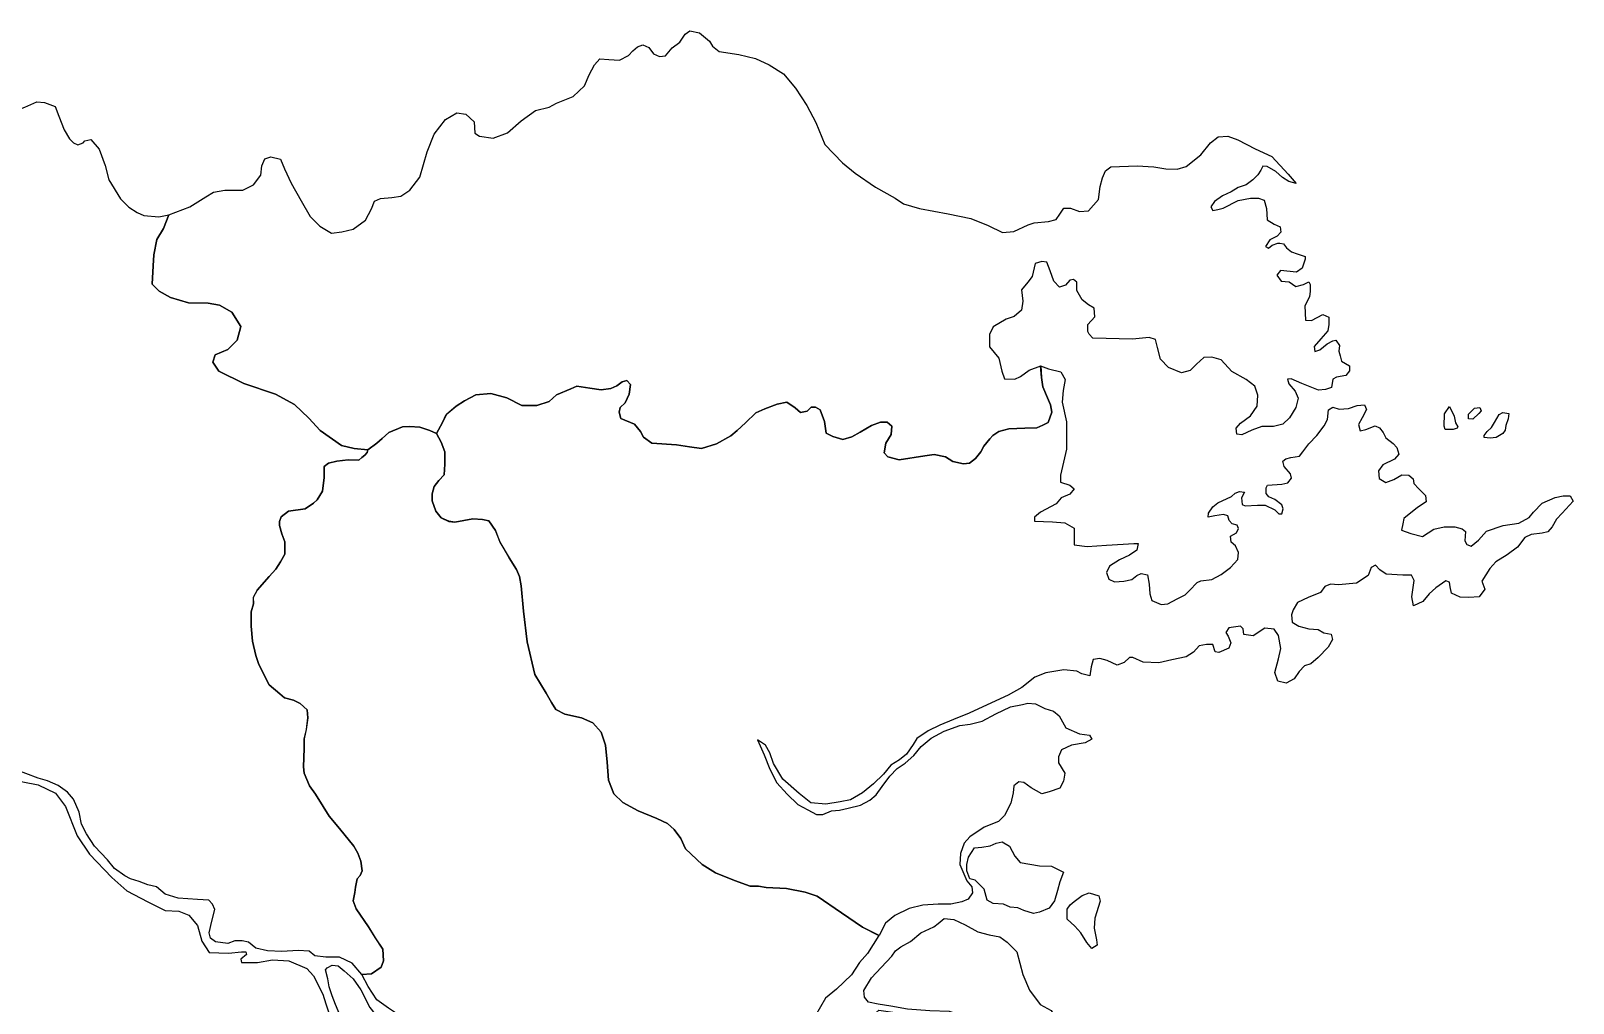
# Model space of a CAD drawing. Header units: inches. Extents: x 118.39 to 119.97, y 25.27 to 26.64.
# Drawn here: x 119.06 to 119.971, y 26.069 to 26.643 of the extents above; entities that cross this region are included whole.
import ezdxf

# ---------------------------------------------------------------- set-up
doc = ezdxf.new("R2010")
doc.units = ezdxf.units.IN
doc.header["$MEASUREMENT"] = 0
doc.layers.add('fz_xzq', color=10, linetype='Continuous')

# ---------------------------------------------------------------- blocks, each defined once
blk = doc.blocks.new('fz_xzq_ACAD_FMEBLOCK4')
at = {"layer": 'fz_xzq', "color": 7}
for points in [[(-0.012293, 0.343859), (-0.015401, 0.335832), (-0.019404, 0.32942), (-0.02117, 0.320177), (-0.021602, 0.313743), (-0.022026, 0.302882), (-0.018002, 0.298833), (-0.011303, 0.295169), (-0.000591, 0.291881), (0.011008, 0.291806), (0.017701, 0.290555), (0.024845, 0.286484), (0.030212, 0.277999), (0.027995, 0.269967), (0.022653, 0.26437), (0.015077, 0.261201), (0.013747, 0.256784), (0.017324, 0.25153), (0.032052, 0.244191), (0.050788, 0.238029), (0.061944, 0.231917), (0.070425, 0.223812), (0.077122, 0.216524), (0.089614, 0.207584), (0.097193, 0.205921), (0.105217, 0.205059), (0.104773, 0.203453), (0.103438, 0.201853), (0.101656, 0.200659), (0.099875, 0.199063), (0.093636, 0.199107), (0.086951, 0.19835), (0.08205, 0.197177), (0.079378, 0.195184), (0.079386, 0.188747), (0.078506, 0.180707), (0.075393, 0.175498), (0.073168, 0.173502), (0.068271, 0.170317), (0.05847, 0.168775), (0.054019, 0.165587), (0.053132, 0.162777), (0.053136, 0.160363), (0.05448, 0.155525), (0.056269, 0.150685), (0.05628, 0.143443), (0.053614, 0.139036), (0.050948, 0.134628), (0.046946, 0.130229), (0.039832, 0.12223), (0.037613, 0.117819), (0.037619, 0.114198), (0.036291, 0.109379), (0.036305, 0.10093), (0.037211, 0.092072), (0.039007, 0.083611), (0.040797, 0.078369), (0.047051, 0.066257), (0.053292, 0.060984), (0.055967, 0.058552), (0.061311, 0.057309), (0.06532, 0.05527), (0.069332, 0.051621), (0.069784, 0.04679), (0.068904, 0.039956), (0.067577, 0.034333), (0.067586, 0.0287), (0.067157, 0.01784), (0.067608, 0.014216), (0.070734, 0.00655), (0.074301, 0.001697), (0.078761, -0.005576), (0.082328, -0.011233), (0.088567, -0.018518), (0.097033, -0.029038), (0.099262, -0.033077), (0.101047, -0.037918), (0.101944, -0.043557), (0.100613, -0.046364), (0.098837, -0.048363), (0.097953, -0.053185), (0.097513, -0.056401), (0.09663, -0.061222), (0.098415, -0.066063), (0.105543, -0.076574), (0.109553, -0.08304), (0.114007, -0.089911), (0.11446, -0.096754), (0.11313, -0.100365), (0.107356, -0.104348), (0.101578, -0.10471), (0.096048, -0.098055), (0.088397, -0.094542), (0.080326, -0.094487), (0.073953, -0.093674), (0.070551, -0.09096), (0.064178, -0.090532), (0.054409, -0.091236), (0.045912, -0.090795), (0.039112, -0.089212), (0.034858, -0.085724), (0.031033, -0.08493), (0.026784, -0.084903), (0.022539, -0.086413), (0.015315, -0.085597), (0.012337, -0.083272), (0.011481, -0.080191), (0.013166, -0.073282), (0.014852, -0.066373), (0.013571, -0.063289), (0.011441, -0.060969), (0.004642, -0.060541), (-0.006833, -0.0597), (-0.014487, -0.057345), (-0.019596, -0.053085), (-0.024698, -0.0519), (-0.029803, -0.049946), (-0.034906, -0.048377), (-0.038311, -0.046435), (-0.044271, -0.04217), (-0.048534, -0.037146), (-0.056205, -0.029027), (-0.0609, -0.021695), (-0.063891, -0.01591), (-0.065185, -0.008983), (-0.068607, -0.001274), (-0.07202, 0.002975), (-0.077558, 0.006852), (-0.083943, 0.00958), (-0.089475, 0.01115), (-0.096711, 0.013882), (-0.105225, 0.017006), (-0.116286, 0.018605), (-0.126917, 0.018664), (-0.133285, 0.015239), (-0.138801, 0.011809), (-0.143456, 0.004913), (-0.147695, 0.001091), (-0.15746, -0.003086), (-0.166817, -0.002268), (-0.171927, 0.000065), (-0.180038, 0.008949), (-0.187299, 0.017829), (-0.195407, 0.025174), (-0.204779, 0.02945), (-0.211162, 0.030251), (-0.220844, 0.03159), (-0.212429, 0.042413), (-0.204887, 0.049217), (-0.196452, 0.055613), (-0.189811, 0.065639), (-0.190281, 0.072482), (-0.194748, 0.076126), (-0.198752, 0.075341), (-0.201854, 0.071333), (-0.204953, 0.06652), (-0.206723, 0.063712), (-0.212041, 0.0573), (-0.220485, 0.053317), (-0.2276, 0.051339), (-0.235168, 0.050973), (-0.245858, 0.052231), (-0.255215, 0.053883), (-0.263676, 0.054325), (-0.268575, 0.054749), (-0.271715, 0.059994), (-0.27309, 0.068853), (-0.276251, 0.078927), (-0.274519, 0.090187), (-0.270523, 0.092986), (-0.264746, 0.095776), (-0.255853, 0.099357), (-0.249205, 0.107374), (-0.246121, 0.115408), (-0.244819, 0.123852), (-0.245304, 0.133511), (-0.243555, 0.141551), (-0.238672, 0.145954), (-0.233793, 0.151564), (-0.231142, 0.157185), (-0.22806, 0.166425), (-0.220552, 0.184093), (-0.216562, 0.189707), (-0.211232, 0.194509), (-0.205898, 0.198507), (-0.200129, 0.20572), (-0.198365, 0.210942), (-0.193928, 0.216553), (-0.185038, 0.224153), (-0.175255, 0.231747), (-0.160116, 0.238105), (-0.156564, 0.242512), (-0.156577, 0.246536), (-0.158817, 0.249767), (-0.15884, 0.256607), (-0.157061, 0.258207), (-0.152153, 0.257376), (-0.146803, 0.258151), (-0.143255, 0.264168), (-0.142838, 0.27342), (-0.14423, 0.290327), (-0.142033, 0.301179), (-0.138931, 0.308002), (-0.138056, 0.31363), (-0.140297, 0.316861), (-0.14477, 0.320105), (-0.15281, 0.322563), (-0.155946, 0.326603), (-0.155509, 0.329418), (-0.151508, 0.334224), (-0.146602, 0.335002), (-0.137669, 0.332539), (-0.132314, 0.332911), (-0.130984, 0.33572), (-0.130999, 0.340549), (-0.134138, 0.345395), (-0.13951, 0.350655), (-0.146214, 0.353509), (-0.150686, 0.35635), (-0.152052, 0.364807), (-0.151624, 0.370438), (-0.147633, 0.378865), (-0.137395, 0.388868), (-0.132495, 0.392864), (-0.119568, 0.400033), (-0.110645, 0.402799), (-0.105291, 0.404377), (-0.097262, 0.407549), (-0.090125, 0.410726), (-0.085658, 0.410297), (-0.0794, 0.407845), (-0.077153, 0.402199), (-0.074008, 0.394133), (-0.070869, 0.388884), (-0.068631, 0.386456), (-0.065949, 0.385233), (-0.062827, 0.386421), (-0.061937, 0.387623), (-0.058367, 0.388405), (-0.053442, 0.382742), (-0.049849, 0.373064), (-0.047597, 0.364601), (-0.040877, 0.353293), (-0.035956, 0.348435), (-0.03104, 0.345185), (-0.02702, 0.34355), (-0.018092, 0.342689)], [(-0.222143, 0.027177), (-0.211571, 0.026023), (-0.195379, 0.01787), (-0.185136, 0.007822), (-0.17404, -0.003384), (-0.162974, -0.006902), (-0.152771, -0.006571), (-0.143437, -0.000854), (-0.138779, 0.004888), (-0.134123, 0.011399), (-0.127325, 0.013284), (-0.11882, 0.012853), (-0.089464, 0.007305), (-0.079245, 0.002248), (-0.073272, -0.005475), (-0.066423, -0.022816), (-0.059169, -0.033623), (-0.045958, -0.047542), (-0.037014, -0.055285), (-0.024675, -0.061895), (-0.014465, -0.066956), (-0.006391, -0.067391), (-0.000438, -0.069735), (0.004674, -0.075919), (0.007243, -0.085161), (0.011504, -0.091724), (0.022975, -0.092182), (0.03062, -0.091463), (0.033169, -0.09148), (0.033597, -0.09302), (0.030203, -0.095689), (0.030632, -0.097614), (0.039977, -0.097675), (0.048895, -0.096196), (0.058666, -0.096646), (0.069292, -0.101331), (0.073122, -0.105586), (0.07866, -0.116387), (0.080367, -0.122165), (0.0825, -0.128715), (0.082513, -0.137172), (0.081679, -0.147162), (0.078716, -0.153292), (0.076608, -0.162889), (0.077462, -0.166354), (0.081291, -0.171762), (0.084695, -0.177168), (0.084707, -0.184856), (0.085561, -0.188706), (0.089806, -0.18912), (0.098721, -0.190335), (0.102969, -0.192671), (0.10637, -0.196923), (0.108073, -0.201164), (0.110627, -0.207332), (0.113602, -0.210429), (0.119549, -0.215468), (0.119976, -0.217778), (0.119555, -0.220081), (0.116584, -0.22006), (0.11064, -0.217327), (0.10767, -0.217307), (0.107247, -0.218457), (0.105981, -0.22383), (0.104291, -0.2292), (0.10006, -0.237628), (0.099224, -0.246464), (0.094151, -0.258346), (0.08992, -0.265621), (0.086113, -0.272131), (0.080605, -0.276322), (0.072979, -0.281268), (0.06535, -0.283908), (0.059415, -0.285406), (0.050936, -0.287272), (0.044153, -0.288381), (0.038646, -0.291421), (0.036113, -0.297171), (0.034851, -0.302545), (0.039085, -0.299113), (0.044164, -0.294148), (0.048822, -0.290334), (0.060694, -0.288875), (0.070867, -0.286251), (0.080615, -0.282088), (0.08739, -0.275599), (0.089082, -0.272535), (0.091621, -0.268324), (0.095008, -0.264119), (0.098397, -0.261066), (0.101358, -0.255705), (0.103047, -0.249566), (0.105157, -0.241892), (0.108543, -0.235381), (0.111929, -0.229254), (0.120834, -0.225472), (0.128046, -0.224755), (0.136534, -0.225969), (0.140781, -0.230228), (0.147575, -0.235659), (0.159881, -0.23844), (0.173884, -0.242772), (0.184917, -0.246698), (0.203585, -0.252221), (0.21504, -0.256922), (0.221405, -0.263122), (0.226918, -0.261243), (0.233281, -0.26283), (0.239219, -0.265183), (0.244308, -0.262917), (0.250669, -0.25797), (0.259152, -0.255347), (0.266931, -0.25361), (0.268707, -0.260866), (0.270926, -0.26893), (0.27137, -0.280601), (0.275364, -0.299944), (0.276251, -0.305986), (0.276251, -0.320067), (0.275363, -0.329716), (0.272701, -0.335729), (0.267822, -0.34454), (0.262943, -0.350536), (0.261169, -0.352936), (0.260726, -0.359772), (0.260284, -0.364596), (0.262946, -0.372261), (0.266494, -0.380336), (0.263835, -0.388763), (0.259845, -0.395571), (0.255412, -0.400364), (0.249206, -0.407556), (0.243, -0.410726), (0.23502, -0.410664), (0.229699, -0.409014), (0.223489, -0.403735), (0.216393, -0.399658), (0.207521, -0.394762), (0.195989, -0.389445), (0.188449, -0.388583), (0.183569, -0.385731), (0.179131, -0.382077), (0.177354, -0.377638), (0.177346, -0.368384), (0.175126, -0.365954), (0.173795, -0.365541), (0.172022, -0.367138), (0.168034, -0.371132), (0.161829, -0.375512), (0.15695, -0.374672), (0.152514, -0.373835), (0.146745, -0.37138), (0.143636, -0.367334), (0.142298, -0.360887), (0.140075, -0.356043), (0.135635, -0.353195), (0.128535, -0.351133), (0.120994, -0.351482), (0.116118, -0.353862), (0.111243, -0.357449), (0.107695, -0.357827), (0.104145, -0.356997), (0.09838, -0.358165), (0.089069, -0.360515), (0.082421, -0.364494), (0.076658, -0.366467), (0.07089, -0.365221), (0.062512, -0.357316), (0.059528, -0.34807), (0.059091, -0.341147), (0.059925, -0.33308), (0.061183, -0.325784), (0.0599, -0.319624), (0.054801, -0.31344), (0.050131, -0.309949), (0.042071, -0.308359), (0.034014, -0.307922), (0.026383, -0.308642), (0.017474, -0.306663), (0.011533, -0.304319), (0.006022, -0.305053), (0.003479, -0.305806), (-0.000332, -0.308089), (-0.011348, -0.311866), (-0.01814, -0.308749), (-0.017724, -0.305291), (-0.016041, -0.299919), (-0.01563, -0.29454), (-0.016908, -0.292225), (-0.022423, -0.291423), (-0.027941, -0.289467), (-0.030072, -0.28561), (-0.033484, -0.2779), (-0.035644, -0.262894), (-0.03312, -0.254451), (-0.025083, -0.244888), (-0.023401, -0.238747), (-0.02553, -0.235659), (-0.028928, -0.234485), (-0.041234, -0.234027), (-0.042938, -0.231325), (-0.037855, -0.227895), (-0.033623, -0.223308), (-0.034484, -0.218689), (-0.039162, -0.214816), (-0.042992, -0.210565), (-0.049794, -0.206295), (-0.058298, -0.200479), (-0.06722, -0.197351), (-0.074863, -0.196153), (-0.086318, -0.19801), (-0.095228, -0.199114), (-0.101177, -0.196774), (-0.102891, -0.191766), (-0.107577, -0.186358), (-0.114376, -0.184014), (-0.119895, -0.183984), (-0.12074, -0.185132), (-0.120729, -0.188593), (-0.118593, -0.192833), (-0.121557, -0.195124), (-0.129201, -0.193929), (-0.139403, -0.189646), (-0.144514, -0.184621), (-0.146666, -0.176151), (-0.150499, -0.172671), (-0.154321, -0.172267), (-0.159413, -0.173009), (-0.164501, -0.174905), (-0.173415, -0.175244), (-0.182338, -0.173277), (-0.18872, -0.169785), (-0.192987, -0.164381), (-0.193854, -0.159763), (-0.195141, -0.156297), (-0.200673, -0.153194), (-0.205776, -0.151246), (-0.209613, -0.147383), (-0.209632, -0.142769), (-0.208371, -0.139315), (-0.206263, -0.13548), (-0.206278, -0.131636), (-0.208834, -0.129701), (-0.215208, -0.128901), (-0.222426, -0.129636), (-0.23515, -0.133805), (-0.239814, -0.135706), (-0.247454, -0.136824), (-0.254665, -0.138714), (-0.261501, -0.138034), (-0.261963, -0.134008), (-0.258434, -0.127988), (-0.258487, -0.115915), (-0.261193, -0.10705), (-0.261241, -0.096185), (-0.259504, -0.086535), (-0.257764, -0.07769), (-0.252477, -0.066044), (-0.250281, -0.059616), (-0.251639, -0.053976), (-0.249455, -0.044731), (-0.238852, -0.027074), (-0.230433, -0.018664), (-0.221572, -0.009049), (-0.221159, -0.001003), (-0.220753, 0.008653), (-0.223918, 0.021142)], [(0.147657, -0.227583), (0.151196, -0.228811), (0.153851, -0.230433), (0.153853, -0.232436), (0.152084, -0.232824), (0.148546, -0.232397), (0.146334, -0.231981), (0.146332, -0.229577)], [(0.165347, -0.228514), (0.168441, -0.226934), (0.172863, -0.226967), (0.178614, -0.228612), (0.185248, -0.229864), (0.190113, -0.231504), (0.199401, -0.233978), (0.204709, -0.237625), (0.206037, -0.239238), (0.201173, -0.240002), (0.191887, -0.239931), (0.183485, -0.239066), (0.171987, -0.236576), (0.168447, -0.234146), (0.166677, -0.23213)]]:
    blk.add_lwpolyline(points, close=True, dxfattribs=at)
blk = doc.blocks.new('fz_xzq_ACAD_FMEBLOCK5')
at = {"layer": 'fz_xzq', "color": 7}
for points in [[(0.02247, 0.17212), (0.02717, 0.17021), (0.03441, 0.1686), (0.03695, 0.16396), (0.03566, 0.15744), (0.03522, 0.15053), (0.03774, 0.13897), (0.0377, 0.12283), (0.03426, 0.10749), (0.03425, 0.10327), (0.03978, 0.10167), (0.04233, 0.09934), (0.03977, 0.09629), (0.03465, 0.09404), (0.03166, 0.09061), (0.02229, 0.08571), (0.01888, 0.08267), (0.01887, 0.08036), (0.02951, 0.07987), (0.03674, 0.07941), (0.04227, 0.07628), (0.04224, 0.06629), (0.0499, 0.06545), (0.06139, 0.0661), (0.07118, 0.06677), (0.07757, 0.06708), (0.08012, 0.06706), (0.07926, 0.06322), (0.07499, 0.06019), (0.06903, 0.05756), (0.06306, 0.05378), (0.06135, 0.04996), (0.06262, 0.0461), (0.06602, 0.04453), (0.07155, 0.04486), (0.07623, 0.04596), (0.07922, 0.04824), (0.08177, 0.04936), (0.0856, 0.04855), (0.08644, 0.04316), (0.08684, 0.0374), (0.08811, 0.03354), (0.09363, 0.03118), (0.09746, 0.03152), (0.103, 0.03454), (0.10769, 0.03679), (0.11025, 0.03946), (0.11494, 0.04402), (0.11707, 0.04515), (0.12346, 0.04585), (0.129, 0.04887), (0.13454, 0.05303), (0.13881, 0.0576), (0.13925, 0.06182), (0.13756, 0.06568), (0.13502, 0.06802), (0.1346, 0.07148), (0.13801, 0.07336), (0.1393, 0.07604), (0.13846, 0.07797), (0.13548, 0.07877), (0.13378, 0.08071), (0.13294, 0.08341), (0.13039, 0.08421), (0.12528, 0.08349), (0.12145, 0.08276), (0.12146, 0.08507), (0.12402, 0.08889), (0.12701, 0.09116), (0.13511, 0.09492), (0.13724, 0.09681), (0.1398, 0.09794), (0.14278, 0.09752), (0.14106, 0.09408), (0.14148, 0.09024), (0.14318, 0.08945), (0.15041, 0.08976), (0.15509, 0.0897), (0.16062, 0.08695), (0.16316, 0.08462), (0.16486, 0.0846), (0.16573, 0.08767), (0.16488, 0.08998), (0.16064, 0.0931), (0.15724, 0.09468), (0.15554, 0.09662), (0.15556, 0.10008), (0.15641, 0.1016), (0.16493, 0.10228), (0.16834, 0.10301), (0.17047, 0.10568), (0.17006, 0.10837), (0.16624, 0.11264), (0.1654, 0.11572), (0.16711, 0.11724), (0.17009, 0.11798), (0.1752, 0.11869), (0.17734, 0.12136), (0.18076, 0.12593), (0.18547, 0.13087), (0.18975, 0.13659), (0.19189, 0.14041), (0.19234, 0.14617), (0.1949, 0.14768), (0.19873, 0.14648), (0.20426, 0.1468), (0.20938, 0.14867), (0.21364, 0.149), (0.21491, 0.1463), (0.21233, 0.14133), (0.21019, 0.13751), (0.21102, 0.13366), (0.21443, 0.13439), (0.21998, 0.13663), (0.22252, 0.13545), (0.22464, 0.13274), (0.22633, 0.12965), (0.23058, 0.12614), (0.23269, 0.12381), (0.23396, 0.11995), (0.23139, 0.11691), (0.22456, 0.11353), (0.222, 0.1101), (0.2224, 0.10548), (0.22622, 0.10313), (0.23091, 0.105), (0.23561, 0.10764), (0.23986, 0.10759), (0.24241, 0.10525), (0.24282, 0.10256), (0.24579, 0.09945), (0.2496, 0.09556), (0.25001, 0.09172), (0.24489, 0.08832), (0.23678, 0.08188), (0.23634, 0.07881), (0.23547, 0.07497), (0.24099, 0.07299), (0.2478, 0.07137), (0.25462, 0.07552), (0.26059, 0.07699), (0.26697, 0.07692), (0.27122, 0.07571), (0.27334, 0.07415), (0.27289, 0.06878), (0.27415, 0.06646), (0.2767, 0.06566), (0.28097, 0.06907), (0.28568, 0.07439), (0.29548, 0.07773), (0.30485, 0.07916), (0.31082, 0.08255), (0.31339, 0.08559), (0.31852, 0.09091), (0.3262, 0.09427), (0.33089, 0.09537), (0.33514, 0.09532), (0.33683, 0.09222), (0.33041, 0.085), (0.32699, 0.08158), (0.32441, 0.077), (0.32185, 0.07396), (0.31844, 0.07323), (0.31205, 0.07254), (0.30821, 0.07067), (0.30393, 0.06495), (0.29795, 0.06041), (0.29113, 0.05627), (0.28771, 0.05246), (0.28299, 0.04483), (0.28467, 0.0402), (0.28125, 0.03563), (0.27529, 0.03532), (0.27019, 0.03538), (0.26509, 0.03774), (0.26426, 0.0416), (0.26385, 0.04429), (0.26172, 0.04508), (0.25575, 0.04092), (0.25191, 0.03751), (0.24806, 0.03294), (0.24252, 0.03032), (0.24169, 0.03571), (0.243, 0.0453), (0.24132, 0.04839), (0.23621, 0.04845), (0.22643, 0.04895), (0.22261, 0.05168), (0.22007, 0.0544), (0.21751, 0.05289), (0.21579, 0.0483), (0.20896, 0.04376), (0.19832, 0.04273), (0.19365, 0.04317), (0.19024, 0.04167), (0.18767, 0.03824), (0.18043, 0.03524), (0.17404, 0.03224), (0.17147, 0.02804), (0.17061, 0.02497), (0.17102, 0.02074), (0.17484, 0.01839), (0.18079, 0.01679), (0.18632, 0.01635), (0.18971, 0.01439), (0.19396, 0.01357), (0.1948, 0.01049), (0.19223, 0.00591), (0.18625, -0.00018), (0.18199, -0.00397), (0.17816, -0.00508), (0.17517, -0.00851), (0.17218, -0.0127), (0.16749, -0.01534), (0.16239, -0.01413), (0.16071, -0.00912), (0.16286, -0.00107), (0.16416, 0.00506), (0.16291, 0.01276), (0.16037, 0.01663), (0.15484, 0.01708), (0.14802, 0.01254), (0.1425, 0.01337), (0.14208, 0.01683), (0.14039, 0.01838), (0.13358, 0.01731), (0.13187, 0.01463), (0.13313, 0.01231), (0.13482, 0.00845), (0.13354, 0.00539), (0.12758, 0.00277), (0.12545, 0.00317), (0.12419, 0.00741), (0.12036, 0.00745), (0.1161, 0.00673), (0.11269, 0.00292), (0.10843, 0.00028), (0.09992, -0.00155), (0.09226, -0.0034), (0.0829, -0.00292), (0.07696, -0.00016), (0.07483, -0.00014), (0.07184, -0.00319), (0.06759, -0.00468), (0.06164, -0.00193), (0.05739, -0.00073), (0.05356, -0.00146), (0.05227, -0.00568), (0.05141, -0.01105), (0.04674, -0.00985), (0.04376, -0.00828), (0.03611, -0.00744), (0.02547, -0.00925), (0.01909, -0.01188), (0.01142, -0.01795), (0.00333, -0.02249), (-0.00646, -0.027), (-0.01965, -0.03303), (-0.02901, -0.03678), (-0.0371, -0.04016), (-0.04391, -0.04356), (-0.05072, -0.0481), (-0.05285, -0.05154), (-0.05668, -0.05727), (-0.06094, -0.06069), (-0.06605, -0.06372), (-0.0703, -0.06906), (-0.07626, -0.07477), (-0.08265, -0.0801), (-0.08988, -0.08426), (-0.09583, -0.08536), (-0.10433, -0.08682), (-0.11326, -0.08597), (-0.12005, -0.08053), (-0.12982, -0.07199), (-0.13534, -0.06271), (-0.13746, -0.05654), (-0.14001, -0.05191), (-0.14468, -0.04879), (-0.14086, -0.05767), (-0.13747, -0.06615), (-0.13322, -0.07426), (-0.12728, -0.08085), (-0.12091, -0.08705), (-0.11496, -0.09018), (-0.10986, -0.09292), (-0.10604, -0.09295), (-0.10094, -0.09069), (-0.09626, -0.09035), (-0.09116, -0.08924), (-0.08393, -0.08739), (-0.0784, -0.08436), (-0.07457, -0.08132), (-0.07117, -0.07636), (-0.06648, -0.07025), (-0.06222, -0.06568), (-0.05754, -0.06265), (-0.05243, -0.05808), (-0.04817, -0.05274), (-0.04221, -0.0478), (-0.03455, -0.04365), (-0.02519, -0.04028), (-0.01924, -0.03956), (-0.01201, -0.03771), (-0.00392, -0.03356), (0.00459, -0.02942), (0.01182, -0.02795), (0.0148, -0.02721), (0.01948, -0.02764), (0.025, -0.03039), (0.0301, -0.03197), (0.03349, -0.0347), (0.0373, -0.04165), (0.04537, -0.04519), (0.05132, -0.04602), (0.05259, -0.04834), (0.04876, -0.05061), (0.04068, -0.05206), (0.03472, -0.0547), (0.03301, -0.05891), (0.033, -0.06236), (0.03682, -0.06855), (0.03595, -0.07315), (0.03382, -0.07736), (0.02744, -0.0796), (0.02319, -0.08072), (0.01682, -0.07719), (0.01258, -0.07408), (0.0096, -0.07366), (0.00662, -0.07594), (0.00619, -0.08016), (0.0049, -0.0863), (0.00106, -0.09357), (-0.00235, -0.09699), (-0.01085, -0.10037), (-0.01936, -0.10605), (-0.02277, -0.10986), (-0.0249, -0.11599), (-0.02534, -0.12252), (-0.0228, -0.12793), (-0.02111, -0.13217), (-0.01814, -0.13566), (-0.01772, -0.13912), (-0.02028, -0.14294), (-0.0241, -0.14444), (-0.03048, -0.14592), (-0.03813, -0.14585), (-0.04705, -0.14653), (-0.05512, -0.14838), (-0.06362, -0.15253), (-0.06915, -0.15709), (-0.07297, -0.16446), (-0.08275, -0.15955), (-0.09519, -0.15099), (-0.1094, -0.1412), (-0.11652, -0.13873), (-0.12763, -0.13662), (-0.13964, -0.13611), (-0.14408, -0.13527), (-0.14897, -0.13523), (-0.15831, -0.13193), (-0.16942, -0.12741), (-0.17743, -0.12251), (-0.18721, -0.11318), (-0.18987, -0.10712), (-0.19388, -0.10186), (-0.19788, -0.0982), (-0.20411, -0.09533), (-0.21523, -0.09082), (-0.22412, -0.08592), (-0.22946, -0.08064), (-0.23258, -0.07257), (-0.23346, -0.06211), (-0.23435, -0.05204), (-0.23702, -0.04438), (-0.24192, -0.0387), (-0.2486, -0.03584), (-0.25839, -0.03374), (-0.26373, -0.03089), (-0.2664, -0.02684), (-0.26952, -0.02119), (-0.2762, -0.01027), (-0.28066, 0.00907), (-0.28289, 0.0272), (-0.28423, 0.04209), (-0.28512, 0.04773), (-0.28691, 0.05177), (-0.29136, 0.05864), (-0.29671, 0.06794), (-0.29939, 0.0748), (-0.3034, 0.08046), (-0.30697, 0.08129), (-0.31276, 0.08174), (-0.32345, 0.07981), (-0.32702, 0.08024), (-0.33147, 0.08228), (-0.3346, 0.08633), (-0.33683, 0.09238), (-0.33683, 0.0964), (-0.3355, 0.10082), (-0.33283, 0.10442), (-0.32971, 0.10761), (-0.32927, 0.11405), (-0.32927, 0.12129), (-0.3315, 0.12694), (-0.33418, 0.13219), (-0.33062, 0.1386), (-0.3284, 0.14341), (-0.3226, 0.14819), (-0.3177, 0.15137), (-0.31102, 0.15494), (-0.3021, 0.15568), (-0.29274, 0.15319), (-0.28382, 0.1487), (-0.2749, 0.14863), (-0.26777, 0.15099), (-0.26331, 0.15497), (-0.25484, 0.15853), (-0.25128, 0.16011), (-0.2437, 0.15884), (-0.23701, 0.15798), (-0.23121, 0.15874), (-0.22765, 0.16032), (-0.22452, 0.1627), (-0.22185, 0.16349), (-0.21962, 0.16105), (-0.22051, 0.15543), (-0.22274, 0.15022), (-0.22587, 0.14743), (-0.22631, 0.14462), (-0.22542, 0.14099), (-0.2174, 0.1377), (-0.21383, 0.13325), (-0.21205, 0.13002), (-0.20715, 0.12635), (-0.19244, 0.12543), (-0.18487, 0.12415), (-0.17774, 0.12329), (-0.16882, 0.12603), (-0.16035, 0.13078), (-0.15678, 0.13397), (-0.15188, 0.13835), (-0.14563, 0.14433), (-0.14028, 0.1467), (-0.13314, 0.14945), (-0.12735, 0.15061), (-0.12245, 0.14734), (-0.11933, 0.1445), (-0.11532, 0.14527), (-0.11309, 0.14766), (-0.11041, 0.14764), (-0.10774, 0.146), (-0.10507, 0.13914), (-0.10419, 0.13229), (-0.10018, 0.13025), (-0.09439, 0.12858), (-0.08904, 0.13014), (-0.08414, 0.13292), (-0.07744, 0.13688), (-0.07209, 0.13884), (-0.06808, 0.1388), (-0.06541, 0.13636), (-0.06586, 0.13154), (-0.06899, 0.12634), (-0.06989, 0.12072), (-0.06767, 0.11828), (-0.06099, 0.11661), (-0.04583, 0.11888), (-0.04048, 0.11963), (-0.0338, 0.11836), (-0.02935, 0.1155), (-0.02311, 0.11424), (-0.01955, 0.11461), (-0.01598, 0.11739), (-0.01285, 0.12138), (-0.01106, 0.12458), (-0.00749, 0.12897), (-0.0057, 0.13096), (-0.00213, 0.13334), (0.00367, 0.13489), (0.01303, 0.1352), (0.02016, 0.13554), (0.02373, 0.13711), (0.02685, 0.13869), (0.02909, 0.1447), (0.02821, 0.14913), (0.02644, 0.15317), (0.02378, 0.15963), (0.0229, 0.16527)], [(0.26391, 0.14804), (0.26655, 0.1424), (0.26742, 0.13839), (0.26874, 0.13597), (0.26829, 0.13517), (0.26607, 0.1344), (0.26119, 0.13446), (0.26075, 0.13646), (0.26078, 0.14367)], [(0.27498, 0.14351), (0.27855, 0.14707), (0.28166, 0.14743), (0.28254, 0.14542), (0.2812, 0.14383), (0.27763, 0.14067), (0.27497, 0.1407)], [(0.2954, 0.14447), (0.29895, 0.14402), (0.29849, 0.14083), (0.29714, 0.13684), (0.29668, 0.13404), (0.29534, 0.13205), (0.29134, 0.1297), (0.28779, 0.12934), (0.28424, 0.12978), (0.28425, 0.13098), (0.28603, 0.13336), (0.28871, 0.13574), (0.29049, 0.13852), (0.29318, 0.14329)], [(-0.02022, -0.11812), (-0.01666, -0.11255), (-0.01224, -0.11219), (-0.00736, -0.11144), (-0.00382, -0.10987), (-0.00027, -0.1091), (0.00415, -0.11155), (0.00724, -0.11759), (0.01033, -0.12122), (0.02184, -0.12334), (0.02893, -0.12341), (0.03601, -0.12708), (0.03378, -0.13267), (0.03244, -0.13786), (0.03065, -0.14386), (0.02755, -0.14823), (0.02178, -0.15058), (0.01824, -0.15134), (0.01249, -0.14969), (0.00895, -0.14805), (0.00452, -0.14761), (0.00054, -0.14597), (-0.00566, -0.1455), (-0.00919, -0.14347), (-0.01095, -0.13704), (-0.0136, -0.13421), (-0.01626, -0.13178), (-0.01936, -0.13095), (-0.02112, -0.12613), (-0.02111, -0.12252)], [(0.03816, -0.15475), (0.03817, -0.14874), (0.03995, -0.14635), (0.04217, -0.14437), (0.04704, -0.14081), (0.05103, -0.13925), (0.05678, -0.14091), (0.05766, -0.14413), (0.05454, -0.15411), (0.05408, -0.16011), (0.05539, -0.16694), (0.05583, -0.17014), (0.05272, -0.17212), (0.04963, -0.16848), (0.04611, -0.16284), (0.04257, -0.1588)]]:
    blk.add_lwpolyline(points, close=True, dxfattribs=at)
blk = doc.blocks.new('fz_xzq_ACAD_FMEBLOCK6')
at = {"layer": 'fz_xzq', "color": 7}
for points in [[(-0.17246, -0.09577), (-0.16668, -0.09541), (-0.16091, -0.09143), (-0.15958, -0.08782), (-0.16003, -0.08098), (-0.16448, -0.0741), (-0.16849, -0.06764), (-0.17562, -0.05713), (-0.17741, -0.05229), (-0.17652, -0.04747), (-0.17608, -0.04425), (-0.1752, -0.03943), (-0.17342, -0.03743), (-0.17209, -0.03462), (-0.17299, -0.02898), (-0.17477, -0.02414), (-0.177, -0.0201), (-0.18547, -0.00958), (-0.19171, -0.0023), (-0.19528, 0.00336), (-0.19974, 0.01063), (-0.2033, 0.01549), (-0.20643, 0.02315), (-0.20688, 0.02678), (-0.20645, 0.03764), (-0.20646, 0.04327), (-0.20513, 0.04889), (-0.20425, 0.05572), (-0.2047, 0.06056), (-0.20872, 0.06421), (-0.21273, 0.06624), (-0.21807, 0.06749), (-0.22074, 0.06992), (-0.22699, 0.07519), (-0.23324, 0.0873), (-0.23503, 0.09255), (-0.23683, 0.10101), (-0.23773, 0.10986), (-0.23775, 0.11831), (-0.23642, 0.12313), (-0.23642, 0.12675), (-0.2342, 0.13116), (-0.22709, 0.13916), (-0.22309, 0.14356), (-0.22042, 0.14797), (-0.21776, 0.15238), (-0.21777, 0.15962), (-0.21956, 0.16446), (-0.2209, 0.1693), (-0.2209, 0.17171), (-0.22002, 0.17452), (-0.21557, 0.17771), (-0.20577, 0.17925), (-0.20087, 0.18244), (-0.19864, 0.18443), (-0.19553, 0.18964), (-0.19465, 0.19768), (-0.19466, 0.20412), (-0.19199, 0.20611), (-0.18709, 0.20728), (-0.1804, 0.20804), (-0.17416, 0.208), (-0.17238, 0.20959), (-0.1706, 0.21079), (-0.16926, 0.21239), (-0.16882, 0.21399), (-0.16347, 0.21798), (-0.16036, 0.22077), (-0.15635, 0.22436), (-0.14833, 0.22752), (-0.14432, 0.2279), (-0.13808, 0.22745), (-0.13228, 0.22539), (-0.12827, 0.22376), (-0.12559, 0.21851), (-0.12336, 0.21286), (-0.12335, 0.20561), (-0.12379, 0.19918), (-0.12691, 0.19599), (-0.12958, 0.19238), (-0.13091, 0.18797), (-0.13091, 0.18395), (-0.12868, 0.17789), (-0.12556, 0.17385), (-0.1211, 0.1718), (-0.11753, 0.17137), (-0.10684, 0.1733), (-0.10105, 0.17286), (-0.09749, 0.17203), (-0.09347, 0.16636), (-0.0908, 0.1595), (-0.08545, 0.15021), (-0.08099, 0.14334), (-0.07921, 0.1393), (-0.07832, 0.13366), (-0.07697, 0.11876), (-0.07474, 0.10064), (-0.07028, 0.0813), (-0.0636, 0.07038), (-0.06049, 0.06472), (-0.05781, 0.06068), (-0.05247, 0.05782), (-0.04268, 0.05573), (-0.036, 0.05286), (-0.03111, 0.04719), (-0.02844, 0.03953), (-0.02755, 0.02946), (-0.02666, 0.01899), (-0.02354, 0.01092), (-0.01821, 0.00565), (-0.00931, 0.00075), (0.00181, -0.00377), (0.00804, -0.00663), (0.01204, -0.01029), (0.01604, -0.01555), (0.01871, -0.02161), (0.02849, -0.03094), (0.03649, -0.03584), (0.04761, -0.04036), (0.05694, -0.04366), (0.06184, -0.0437), (0.06628, -0.04454), (0.07829, -0.04505), (0.0894, -0.04716), (0.09651, -0.04964), (0.11073, -0.05942), (0.12317, -0.06798), (0.13294, -0.07289), (0.12612, -0.08349), (0.12145, -0.08883), (0.11677, -0.09609), (0.10784, -0.10447), (0.10146, -0.10979), (0.09551, -0.12011), (0.08955, -0.13159), (0.08615, -0.14002), (0.08529, -0.14847), (0.08316, -0.15729), (0.08104, -0.16419), (0.07849, -0.16878), (0.07424, -0.17182), (0.06957, -0.17331), (0.06448, -0.17558), (0.06065, -0.17939), (0.05641, -0.18358), (0.05301, -0.18778), (0.04919, -0.19582), (0.04494, -0.20155), (0.03985, -0.20573), (0.03518, -0.20838), (0.02924, -0.20795), (0.025, -0.20522), (0.01991, -0.20019), (0.01736, -0.19325), (0.011, -0.18858), (0.00379, -0.18429), (-0.00385, -0.18116), (-0.00937, -0.17688), (-0.01871, -0.17066), (-0.02592, -0.16868), (-0.03484, -0.16707), (-0.04078, -0.16472), (-0.04418, -0.16084), (-0.0463, -0.15621), (-0.04927, -0.14966), (-0.05182, -0.13964), (-0.05607, -0.13461), (-0.05989, -0.13112), (-0.06456, -0.12993), (-0.07093, -0.1295), (-0.07815, -0.12944), (-0.08367, -0.13094), (-0.08834, -0.13321), (-0.08494, -0.13439), (-0.07815, -0.13444), (-0.06499, -0.1357), (-0.05947, -0.13766), (-0.05692, -0.14114), (-0.05862, -0.14266), (-0.06923, -0.1422), (-0.08239, -0.14017), (-0.09131, -0.14126), (-0.09852, -0.14313), (-0.10701, -0.1446), (-0.1189, -0.14336), (-0.12952, -0.13944), (-0.13462, -0.13402), (-0.14015, -0.12591), (-0.14779, -0.12162), (-0.15672, -0.11579), (-0.16352, -0.11075), (-0.16863, -0.10302)], [(0.12848, -0.09773), (0.13424, -0.09178), (0.14044, -0.08502), (0.14266, -0.08184), (0.14576, -0.07946), (0.15152, -0.07631), (0.15773, -0.07116), (0.16526, -0.06763), (0.16792, -0.06565), (0.17147, -0.06288), (0.17722, -0.06333), (0.18386, -0.0666), (0.19138, -0.07068), (0.19801, -0.07234), (0.20421, -0.07361), (0.20863, -0.07685), (0.21437, -0.08252), (0.21789, -0.09577), (0.22185, -0.10502), (0.22803, -0.1135), (0.23466, -0.11717), (0.23775, -0.1224), (0.23375, -0.12918), (0.22622, -0.13311), (0.21781, -0.13543), (0.20719, -0.13493), (0.19658, -0.12881), (0.19083, -0.12636), (0.18818, -0.12553), (0.18685, -0.12592), (0.18862, -0.12914), (0.18773, -0.12993), (0.18463, -0.13191), (0.17932, -0.13186), (0.17489, -0.13181), (0.17092, -0.12937), (0.16605, -0.12692), (0.16296, -0.12649), (0.15986, -0.12807), (0.15941, -0.13087), (0.15764, -0.13205), (0.151, -0.13119), (0.14525, -0.12954), (0.13906, -0.12707), (0.13818, -0.12186), (0.13464, -0.12183), (0.1311, -0.12059), (0.1311, -0.11859), (0.13288, -0.117), (0.14792, -0.11914), (0.17048, -0.12336), (0.17535, -0.12381), (0.17978, -0.12345), (0.17978, -0.12104), (0.1789, -0.11903), (0.17447, -0.11779), (0.16297, -0.11728), (0.14969, -0.11636), (0.13996, -0.11466), (0.13244, -0.11339), (0.12669, -0.11214), (0.12448, -0.10931), (0.12404, -0.1053)], [(-0.17691, -0.13895), (-0.18267, -0.1293), (-0.18534, -0.11966), (-0.18801, -0.11363), (-0.18979, -0.10841), (-0.19156, -0.10319), (-0.19246, -0.09838), (-0.19379, -0.09316), (-0.19291, -0.09196), (-0.18981, -0.09038), (-0.18627, -0.09081), (-0.18272, -0.09364), (-0.1774, -0.09848), (-0.17297, -0.10492), (-0.16764, -0.11538), (-0.16099, -0.12384), (-0.15523, -0.12989), (-0.14991, -0.13634), (-0.14238, -0.1428), (-0.13574, -0.14646), (-0.12335, -0.15015), (-0.11671, -0.1502), (-0.10698, -0.14947), (-0.10255, -0.14831), (-0.09592, -0.14755), (-0.08884, -0.14681), (-0.08308, -0.14765), (-0.07468, -0.14852), (-0.06582, -0.15339), (-0.05741, -0.16187), (-0.05343, -0.16631), (-0.04414, -0.17079), (-0.03352, -0.17368), (-0.02644, -0.17734), (-0.02025, -0.18099), (-0.01229, -0.18787), (-0.01184, -0.18867), (-0.00698, -0.19392), (0.00054, -0.19879), (0.00408, -0.20082), (0.00673, -0.20405), (0.00983, -0.20728), (0.01115, -0.2113), (0.00982, -0.21489), (0.00717, -0.21848), (0.00142, -0.22284), (-0.00212, -0.22321), (-0.00963, -0.22515), (-0.0114, -0.22594), (-0.0145, -0.22752), (-0.01715, -0.2279), (-0.02511, -0.22583), (-0.02997, -0.22419), (-0.03926, -0.21931), (-0.04368, -0.21687), (-0.04766, -0.21443), (-0.05032, -0.21401), (-0.05607, -0.21477), (-0.06137, -0.21513), (-0.06624, -0.21429), (-0.0711, -0.21185), (-0.07464, -0.20781), (-0.07819, -0.20298), (-0.08305, -0.19733), (-0.08659, -0.1957), (-0.09102, -0.19567), (-0.09544, -0.19684), (-0.10384, -0.20038), (-0.10915, -0.20275), (-0.11622, -0.2031), (-0.12639, -0.20382), (-0.13613, -0.20295), (-0.14188, -0.2005), (-0.14586, -0.19727), (-0.14719, -0.19446), (-0.15074, -0.18401), (-0.15739, -0.17635), (-0.16182, -0.17191), (-0.16537, -0.16548), (-0.17069, -0.15623), (-0.17557, -0.14497)], [(-0.18307, -0.16335), (-0.18661, -0.16213), (-0.18927, -0.1597), (-0.19104, -0.15649), (-0.19105, -0.15408), (-0.19105, -0.14967), (-0.19017, -0.14487), (-0.18797, -0.14208), (-0.18487, -0.1413), (-0.18221, -0.14212), (-0.18044, -0.14654), (-0.17733, -0.15017), (-0.176, -0.15419), (-0.17156, -0.16263), (-0.1689, -0.16706), (-0.17067, -0.16745), (-0.17466, -0.16662)], [(-0.18217, -0.17017), (-0.17863, -0.16979), (-0.17686, -0.17061), (-0.17421, -0.17183), (-0.17111, -0.17425), (-0.17199, -0.17505), (-0.17464, -0.17623), (-0.18216, -0.17578), (-0.18394, -0.17416), (-0.18394, -0.17136)]]:
    blk.add_lwpolyline(points, close=True, dxfattribs=at)

msp = doc.modelspace()

# ---------------------------------------------------------------- linework, layer by layer
at = {"layer": 'fz_xzq', "color": 7}
msp.add_lwpolyline([(119.141595, 26.534432), (119.154082, 26.539179), (119.163444, 26.545153), (119.167902, 26.547939), (119.174595, 26.549102), (119.185307, 26.54903), (119.191551, 26.552206), (119.196006, 26.557809), (119.196444, 26.563438), (119.198223, 26.567449), (119.201793, 26.568632), (119.207598, 26.567385), (119.209837, 26.561737), (119.213866, 26.55326), (119.219682, 26.542759), (119.22505, 26.533468), (119.230858, 26.527795), (119.237556, 26.523724), (119.243802, 26.524484), (119.250494, 26.526046), (119.257629, 26.531224), (119.261192, 26.538038), (119.262973, 26.54245), (119.266542, 26.544034), (119.273236, 26.544789), (119.278591, 26.545554), (119.283943, 26.549135), (119.28974, 26.556736), (119.294194, 26.571588), (119.298205, 26.582018), (119.304897, 26.590818), (119.311592, 26.59479), (119.31695, 26.593944), (119.321863, 26.589481), (119.322312, 26.582638), (119.324991, 26.581008), (119.333027, 26.579739), (119.341508, 26.582891), (119.349543, 26.590069), (119.358025, 26.596036), (119.366061, 26.597983), (119.370526, 26.600361), (119.380349, 26.604304), (119.387048, 26.610686), (119.389729, 26.6171), (119.392856, 26.623109), (119.395983, 26.626704), (119.401342, 26.626257), (119.407594, 26.625803), (119.412954, 26.628574), (119.415635, 26.631367), (119.418315, 26.633758), (119.421442, 26.634939), (119.425014, 26.6333), (119.427692, 26.629656), (119.431263, 26.628017), (119.434836, 26.628389), (119.438858, 26.633182), (119.443327, 26.636361), (119.446456, 26.641162), (119.449138, 26.64315), (119.454943, 26.641893), (119.460745, 26.637015), (119.462529, 26.634184), (119.466545, 26.63093), (119.478154, 26.629219), (119.487976, 26.626718), (119.49601, 26.623026), (119.504487, 26.617721), (119.511621, 26.609208), (119.518304, 26.599091), (119.523648, 26.588986), (119.528986, 26.576065), (119.539236, 26.56511), (119.546814, 26.559006), (119.55885, 26.550848), (119.57044, 26.544303), (119.575343, 26.541039), (119.584708, 26.538134), (119.601657, 26.535155), (119.615035, 26.53221), (119.625288, 26.528087), (119.633755, 26.523981), (119.640448, 26.52472), (119.648934, 26.528657), (119.652506, 26.529828), (119.660984, 26.530548), (119.665449, 26.531709), (119.667688, 26.534904), (119.669928, 26.538502), (119.673943, 26.538461), (119.679291, 26.536395), (119.684646, 26.536743), (119.690465, 26.543521), (119.691379, 26.551154), (119.692732, 26.556369), (119.694528, 26.560372), (119.697659, 26.562753), (119.713279, 26.563395), (119.723095, 26.56289), (119.730231, 26.561608), (119.736924, 26.561537), (119.742284, 26.563089), (119.750785, 26.569835), (119.756611, 26.577012), (119.761086, 26.580584), (119.766889, 26.580923), (119.772683, 26.578849), (119.782929, 26.573509), (119.79273, 26.568977), (119.802507, 26.558412), (119.807091, 26.552933), (119.802833, 26.554133), (119.799005, 26.556481), (119.795181, 26.559982), (119.790076, 26.563112), (119.787518, 26.56314), (119.786231, 26.560849), (119.784516, 26.558177), (119.781521, 26.555136), (119.777673, 26.552104), (119.772978, 26.550618), (119.768706, 26.547974), (119.763583, 26.545724), (119.758882, 26.542316), (119.75674, 26.539265), (119.758012, 26.536945), (119.760998, 26.537682), (119.763984, 26.538418), (119.772951, 26.542932), (119.780203, 26.54439), (119.784892, 26.544339), (119.788298, 26.543149), (119.789559, 26.538139), (119.789961, 26.531602), (119.794214, 26.528865), (119.797617, 26.527291), (119.798032, 26.524212), (119.795893, 26.52193), (119.791623, 26.519671), (119.789052, 26.515856), (119.790752, 26.514685), (119.79289, 26.516583), (119.796303, 26.517698), (119.797582, 26.517684), (119.799711, 26.517276), (119.801407, 26.514952), (119.804382, 26.512613), (119.807786, 26.511422), (119.812468, 26.509833), (119.812462, 26.508296), (119.810737, 26.502935), (119.80732, 26.500668), (119.797949, 26.50154), (119.795808, 26.498873), (119.798352, 26.495387), (119.803037, 26.494951), (119.806862, 26.492218), (119.811553, 26.493319), (119.814541, 26.494823), (119.815388, 26.493277), (119.815373, 26.489434), (119.814934, 26.48598), (119.812357, 26.480629), (119.812751, 26.47217), (119.816159, 26.472133), (119.822988, 26.475515), (119.82639, 26.47394), (119.826374, 26.469713), (119.825933, 26.465875), (119.821655, 26.461311), (119.817804, 26.456743), (119.818218, 26.453664), (119.821204, 26.454784), (119.825477, 26.458194), (119.828892, 26.460078), (119.830597, 26.460443), (119.832715, 26.457345), (119.832275, 26.453891), (119.833116, 26.451192), (119.833956, 26.448108), (119.83863, 26.445365), (119.838618, 26.442291), (119.836478, 26.439626), (119.830937, 26.438535), (119.828803, 26.437406), (119.827932, 26.43242), (119.824521, 26.431305), (119.820261, 26.430969), (119.810481, 26.43492), (119.804104, 26.43768), (119.801973, 26.43732), (119.802815, 26.43462), (119.806632, 26.430351), (119.808319, 26.426105), (119.807022, 26.42074), (119.803167, 26.414634), (119.799322, 26.410833), (119.793781, 26.409356), (119.786969, 26.409431), (119.781, 26.40719), (119.77503, 26.404564), (119.772051, 26.404981), (119.771637, 26.408444), (119.774202, 26.411491), (119.780178, 26.415653), (119.78403, 26.421376), (119.784479, 26.427904), (119.782794, 26.433302), (119.777697, 26.437201), (119.769195, 26.441904), (119.76283, 26.44889), (119.757298, 26.450486), (119.752612, 26.450152), (119.74834, 26.446355), (119.744495, 26.442553), (119.739379, 26.44107), (119.731722, 26.444225), (119.727052, 26.44927), (119.725369, 26.456205), (119.724105, 26.46083), (119.720275, 26.462023), (119.710474, 26.460972), (119.687046, 26.461598), (119.684922, 26.463925), (119.684074, 26.465471), (119.684086, 26.469698), (119.688358, 26.474266), (119.687946, 26.479267), (119.684542, 26.481223), (119.680716, 26.484337), (119.677748, 26.489747), (119.677761, 26.494743), (119.675634, 26.496302), (119.673503, 26.495939), (119.670938, 26.492891), (119.667526, 26.491772), (119.664126, 26.495266), (119.662011, 26.501436), (119.659892, 26.506453), (119.65691, 26.506868), (119.653072, 26.505753), (119.651349, 26.498084), (119.648784, 26.494651), (119.644938, 26.490077), (119.645775, 26.483535), (119.64491, 26.478163), (119.64064, 26.474363), (119.63595, 26.472872), (119.628271, 26.468335), (119.626131, 26.463744), (119.626116, 26.456442), (119.631639, 26.449855), (119.633326, 26.442152), (119.635019, 26.437523), (119.640982, 26.437464), (119.644393, 26.438968), (119.649513, 26.44276), (119.656315, 26.445321), (119.656744, 26.438479), (119.657622, 26.432839), (119.660281, 26.426376), (119.662054, 26.422336), (119.662935, 26.417903), (119.660692, 26.411892), (119.657568, 26.410314), (119.653999, 26.408741), (119.646868, 26.408409), (119.637508, 26.408099), (119.631711, 26.406547), (119.628141, 26.404169), (119.626354, 26.402175), (119.622779, 26.397785), (119.62099, 26.394585), (119.617863, 26.390593), (119.614292, 26.387811), (119.610727, 26.387444), (119.604491, 26.38871), (119.60004, 26.391569), (119.593358, 26.392839), (119.58801, 26.392086), (119.572855, 26.389815), (119.566173, 26.391487), (119.563949, 26.393921), (119.564849, 26.399544), (119.567977, 26.404744), (119.56843, 26.409567), (119.56576, 26.412006), (119.561749, 26.412043), (119.556397, 26.410082), (119.549706, 26.406121), (119.5448, 26.40335), (119.539449, 26.40179), (119.533658, 26.403452), (119.529649, 26.4055), (119.528767, 26.412346), (119.526101, 26.419209), (119.523429, 26.420842), (119.520754, 26.420867), (119.518522, 26.418473), (119.51451, 26.417705), (119.511393, 26.420549), (119.506493, 26.423811), (119.500697, 26.422655), (119.493562, 26.419903), (119.488211, 26.417536), (119.481965, 26.411557), (119.477059, 26.407175), (119.47349, 26.403988), (119.465019, 26.399234), (119.456103, 26.396494), (119.448973, 26.39736), (119.441397, 26.398631), (119.42669, 26.399559), (119.421789, 26.403221), (119.420007, 26.406454), (119.416442, 26.410909), (119.40842, 26.414193), (119.407529, 26.417821), (119.407976, 26.420634), (119.411097, 26.423424), (119.413327, 26.428635), (119.414221, 26.43426), (119.411992, 26.436692), (119.409317, 26.43591), (119.406195, 26.433522), (119.402628, 26.431942), (119.396833, 26.431185), (119.390145, 26.432044), (119.382566, 26.433312), (119.379, 26.431732), (119.370529, 26.428179), (119.366071, 26.424191), (119.358939, 26.421834), (119.350023, 26.421904), (119.341106, 26.426399), (119.331742, 26.428885), (119.322826, 26.428149), (119.31614, 26.42458), (119.311238, 26.421398), (119.305446, 26.416614), (119.30322, 26.411803), (119.299659, 26.405393), (119.295646, 26.407032), (119.289849, 26.409087), (119.283608, 26.409535), (119.279596, 26.409162), (119.271576, 26.406002), (119.267567, 26.402411), (119.26445, 26.399617), (119.259105, 26.395632), (119.251081, 26.396494), (119.243502, 26.398157), (119.23101, 26.407097), (119.224313, 26.414385), (119.215832, 26.42249), (119.204676, 26.428602), (119.18594, 26.434764), (119.171212, 26.442103), (119.167635, 26.447357), (119.168965, 26.451774), (119.176541, 26.454943), (119.181883, 26.46054), (119.1841, 26.468572), (119.178733, 26.477057), (119.171589, 26.481128), (119.164896, 26.482379), (119.153297, 26.482454), (119.142585, 26.485742), (119.135886, 26.489406), (119.131862, 26.493455), (119.132286, 26.504316), (119.132718, 26.51075), (119.134484, 26.519993), (119.138487, 26.526405)], close=True, dxfattribs=at)

# ---------------------------------------------------------------- block references
for name, p in [('fz_xzq_ACAD_FMEBLOCK4', (119.153888, 26.190573)), ('fz_xzq_ACAD_FMEBLOCK5', (119.633842, 26.273205)), ('fz_xzq_ACAD_FMEBLOCK6', (119.427925, 26.181638))]:
    msp.add_blockref(name, p, dxfattribs=at)

doc.saveas('drawing.dxf')
